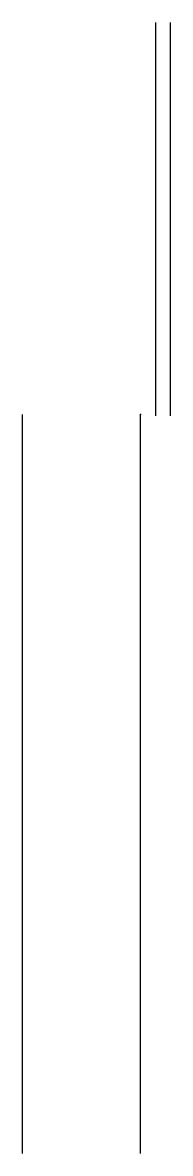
# Model space of a CAD drawing. Extents: x 0 to 301, y 0 to 2296.
import ezdxf

# ---------------------------------------------------------------- set-up
doc = ezdxf.new("R2010")
doc.units = 0
doc.header["$LTSCALE"] = 1000
doc.header["$MEASUREMENT"] = 0

# ---------------------------------------------------------------- blocks, each defined once
blk = doc.blocks.new('提升门(1)')
for p, q in [((271.5, 1497.8), (271.5, 2296.1)), ((300.9, 1497.8), (300.9, 2296.1)), ((0, 0), (0, 1500)), ((240, 0), (240, 1500))]:
    blk.add_line(p, q)
blk.add_point((240, 1500))

msp = doc.modelspace()

# ---------------------------------------------------------------- block references
msp.add_blockref('提升门(1)', (0, 0))

doc.saveas('drawing.dxf')
